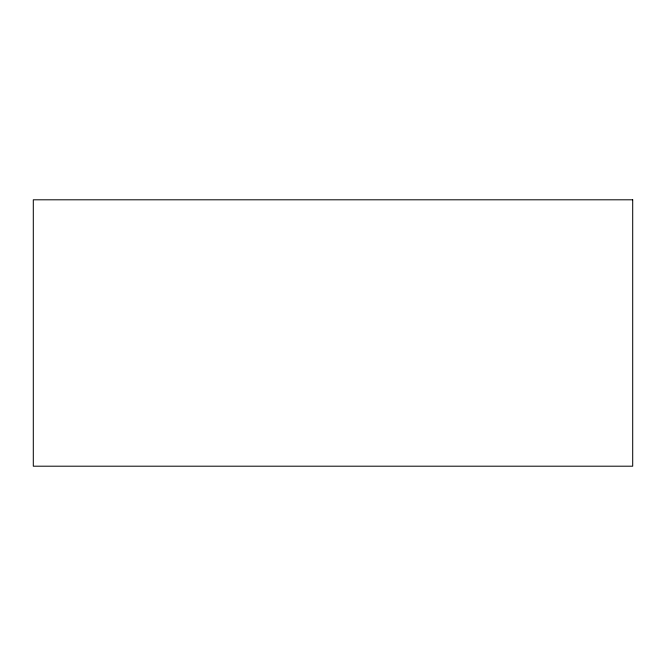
<?xml version="1.0" encoding="UTF-8"?>
<svg xmlns="http://www.w3.org/2000/svg" width="666" height="666" viewBox="0 0 666 666"><rect width="100%" height="100%" fill="white"/><g stroke="black" fill="none" stroke-linecap="round" stroke-linejoin="round"><path stroke-width="1" d="M632.7 199.8L33.3 199.8L33.3 466.2L632.7 466.2L632.7 199.8"/></g></svg>
